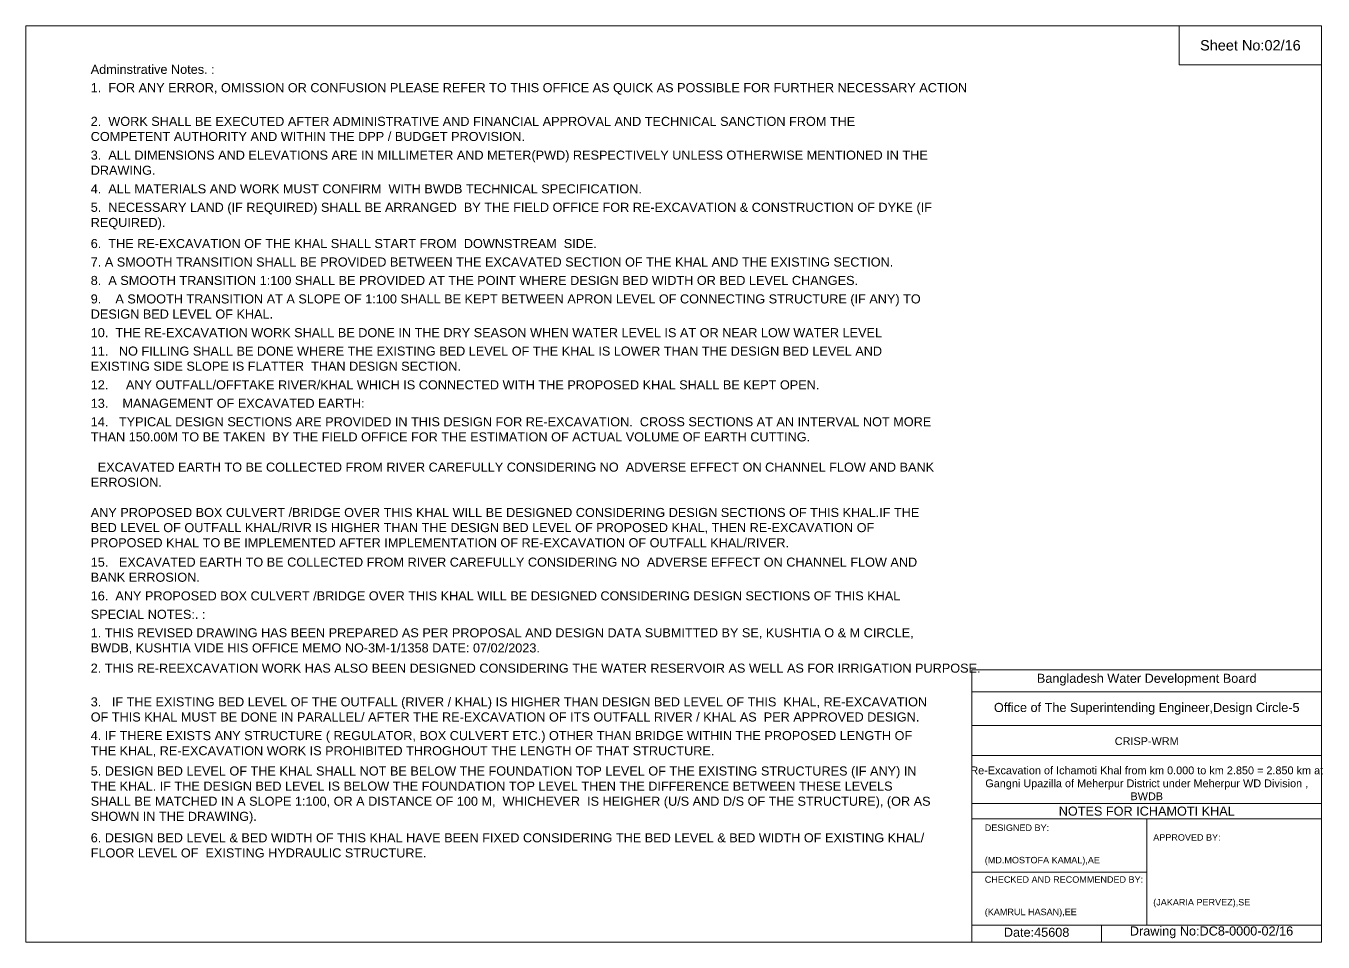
# Model space of a CAD drawing. Header units: inches. Extents: x 91000 to 258009, y -5656 to 703.
# Drawn here: x 110000 to 118009, y -5656 to 0 of the extents above; entities that cross this region are included whole.
import ezdxf

# ---------------------------------------------------------------- set-up
doc = ezdxf.new("R2010")
doc.units = ezdxf.units.IN
doc.header["$LTSCALE"] = 7
doc.header["$MEASUREMENT"] = 0
doc.layers.add('Long Section Labels', color=7, linetype='Continuous', lineweight=9)
doc.styles.get("Standard").update_dxf_attribs({"font": 'arial.ttf'})

msp = doc.modelspace()

# ---------------------------------------------------------------- linework, layer by layer
at = {"layer": 'Long Section Labels'}
for points in [[(110000, 0), (118000, 0), (118000, -5656), (110000, -5656)], [(117120, 0), (118000, 0), (118000, -240), (117120, -240)]]:
    msp.add_lwpolyline(points, close=True, dxfattribs=at)
for points in [[(115840, -5656), (115840, -3976), (118000, -3976)], [(115840, -4112), (118000, -4112)], [(115840, -4320), (118000, -4320)], [(115840, -4504), (118000, -4504)], [(115840, -4800), (118000, -4800)], [(115840, -4896), (118000, -4896)], [(116920, -4896), (116920, -5552)], [(115840, -5224), (116920, -5224)], [(115840, -5552), (118000, -5552)], [(116640, -5552), (116640, -5656)]]:
    msp.add_lwpolyline(points, dxfattribs=at)

# ---------------------------------------------------------------- texts
at = {"layer": 'Long Section Labels', "attachment_point": 5}
for s, insert, char_height in [('Sheet No:02/16', (117560, -120), 64), ('Bangladesh Water Development Board', (116920, -4036), 56), ('Office of The Superintending Engineer,Design Circle-5', (116920, -4216), 56)]:
    msp.add_mtext(s, dxfattribs=dict(at, insert=insert, char_height=char_height))
at = {"layer": 'Long Section Labels'}
for s, insert, char_height, width, attachment_point in [('Adminstrative Notes. :', (110400, -240), 56, 5200, 1), ('1.  FOR ANY ERROR, OMISSION OR CONFUSION PLEASE REFER TO THIS OFFICE AS QUICK AS POSSIBLE FOR FURTHER NECESSARY ACTION', (110400, -352.9), 56, 5200, 1), ('2.  WORK SHALL BE EXECUTED AFTER ADMINISTRATIVE AND FINANCIAL APPROVAL AND TECHNICAL SANCTION FROM THE COMPETENT AUTHORITY AND WITHIN THE DPP / BUDGET PROVISION. ', (110400, -561.2), 56, 5200, 1), ('3.  ALL DIMENSIONS AND ELEVATIONS ARE IN MILLIMETER AND METER(PWD) RESPECTIVELY UNLESS OTHERWISE MENTIONED IN THE DRAWING.', (110400, -769.5), 56, 5200, 1), ('4.  ALL MATERIALS AND WORK MUST CONFIRM  WITH BWDB TECHNICAL SPECIFICATION.', (110400, -977.7), 56, 5200, 1), ('5.  NECESSARY LAND (IF REQUIRED) SHALL BE ARRANGED  BY THE FIELD OFFICE FOR RE-EXCAVATION & CONSTRUCTION OF DYKE (IF REQUIRED).', (110400, -1091.7), 56, 5200, 1), ('6.  THE RE-EXCAVATION OF THE KHAL SHALL START FROM  DOWNSTREAM  SIDE.', (110400, -1315.4), 56, 5200, 1), ('7. A SMOOTH TRANSITION SHALL BE PROVIDED BETWEEN THE EXCAVATED SECTION OF THE KHAL AND THE EXISTING SECTION.', (110400, -1429.4), 56, 5200, 1), ('8.  A SMOOTH TRANSITION 1:100 SHALL BE PROVIDED AT THE POINT WHERE DESIGN BED WIDTH OR BED LEVEL CHANGES.', (110400, -1543.3), 56, 5200, 1), ('9.    A SMOOTH TRANSITION AT A SLOPE OF 1:100 SHALL BE KEPT BETWEEN APRON LEVEL OF CONNECTING STRUCTURE (IF ANY) TO DESIGN BED LEVEL OF KHAL.', (110400, -1657.3), 56, 5200, 1), ('10.  THE RE-EXCAVATION WORK SHALL BE DONE IN THE DRY SEASON WHEN WATER LEVEL IS AT OR NEAR LOW WATER LEVEL', (110400, -1865.6), 56, 5200, 1), ('11.   NO FILLING SHALL BE DONE WHERE THE EXISTING BED LEVEL OF THE KHAL IS LOWER THAN THE DESIGN BED LEVEL AND EXISTING SIDE SLOPE IS FLATTER  THAN DESIGN SECTION.', (110400, -1979.5), 56, 5200, 1), ('12.     ANY OUTFALL/OFFTAKE RIVER/KHAL WHICH IS CONNECTED WITH THE PROPOSED KHAL SHALL BE KEPT OPEN.', (110400, -2187.8), 56, 5200, 1), ('13.    MANAGEMENT OF EXCAVATED EARTH:', (110400, -2301.7), 56, 5200, 1), ('14.   TYPICAL DESIGN SECTIONS ARE PROVIDED IN THIS DESIGN FOR RE-EXCAVATION.  CROSS SECTIONS AT AN INTERVAL NOT MORE THAN 150.00M TO BE TAKEN  BY THE FIELD OFFICE FOR THE ESTIMATION OF ACTUAL VOLUME OF EARTH CUTTING. ^J^J  EXCAVATED EARTH TO BE COLLECTED FROM RIVER CAREFULLY CONSIDERING NO  ADVERSE EFFECT ON CHANNEL FLOW AND BANK ERROSION.^J^JANY PROPOSED BOX CULVERT /BRIDGE OVER THIS KHAL WILL BE DESIGNED CONSIDERING DESIGN SECTIONS OF THIS KHAL.IF THE BED LEVEL OF OUTFALL KHAL/RIVR IS HIGHER THAN THE DESIGN BED LEVEL OF PROPOSED KHAL, THEN RE-EXCAVATION OF PROPOSED KHAL TO BE IMPLEMENTED AFTER IMPLEMENTATION OF RE-EXCAVATION OF OUTFALL KHAL/RIVER.', (110400, -2415.7), 56, 5200, 1), ('15.   EXCAVATED EARTH TO BE COLLECTED FROM RIVER CAREFULLY CONSIDERING NO  ADVERSE EFFECT ON CHANNEL FLOW AND BANK ERROSION.', (110400, -3282.3), 56, 5200, 1), ('16.  ANY PROPOSED BOX CULVERT /BRIDGE OVER THIS KHAL WILL BE DESIGNED CONSIDERING DESIGN SECTIONS OF THIS KHAL', (110400, -3490.6), 56, 5200, 1), ('SPECIAL NOTES:. :', (110400, -3604.5), 56, 5200, 1), ('1. THIS REVISED DRAWING HAS BEEN PREPARED AS PER PROPOSAL AND DESIGN DATA SUBMITTED BY SE, KUSHTIA O & M CIRCLE, BWDB, KUSHTIA VIDE HIS OFFICE MEMO NO-3M-1/1358 DATE: 07/02/2023. ', (110400, -3718.5), 56, 5200, 1), ('2. THIS RE-REEXCAVATION WORK HAS ALSO BEEN DESIGNED CONSIDERING THE WATER RESERVOIR AS WELL AS FOR IRRIGATION PURPOSE.  ', (110400, -3936.9), 56, 5200, 1), ('3.   IF THE EXISTING BED LEVEL OF THE OUTFALL (RIVER / KHAL) IS HIGHER THAN DESIGN BED LEVEL OF THIS  KHAL, RE-EXCAVATION OF THIS KHAL MUST BE DONE IN PARALLEL/ AFTER THE RE-EXCAVATION OF ITS OUTFALL RIVER / KHAL AS  PER APPROVED DESIGN.^J', (110400, -4145.1), 56, 5200, 1), ('4. IF THERE EXISTS ANY STRUCTURE ( REGULATOR, BOX CULVERT ETC.) OTHER THAN BRIDGE WITHIN THE PROPOSED LENGTH OF THE KHAL, RE-EXCAVATION WORK IS PROHIBITED THROGHOUT THE LENGTH OF THAT STRUCTURE.', (110400, -4353.4), 56, 5200, 1), ('CRISP-WRM', (116920, -4416), 48, 2240, 5), ('5. DESIGN BED LEVEL OF THE KHAL SHALL NOT BE BELOW THE FOUNDATION TOP LEVEL OF THE EXISTING STRUCTURES (IF ANY) IN THE KHAL. IF THE DESIGN BED LEVEL IS BELOW THE FOUNDATION TOP LEVEL THEN THE DIFFERENCE BETWEEN THESE LEVELS SHALL BE MATCHED IN A SLOPE 1:100, OR A DISTANCE OF 100 M,  WHICHEVER  IS HEIGHER (U/S AND D/S OF THE STRUCTURE), (OR AS SHOWN IN THE DRAWING).^J', (110400, -4571.8), 56, 5200, 1), ('Re-Excavation of Ichamoti Khal from km 0.000 to km 2.850 = 2.850 km at^JGangni Upazilla of Meherpur District under Meherpur WD Division ,^JBWDB', (116920, -4676), 48, 2160, 5), ('NOTES FOR ICHAMOTI KHAL', (116920, -4848), 56, 2240, 5), ('DESIGNED BY:^J^J^J(MD.MOSTOFA KAMAL),AE', (115920, -5056), 40, 1120, 4), ('6. DESIGN BED LEVEL & BED WIDTH OF THIS KHAL HAVE BEEN FIXED CONSIDERING THE BED LEVEL & BED WIDTH OF EXISTING KHAL/ FLOOR LEVEL OF  EXISTING HYDRAULIC STRUCTURE.^J', (110400, -4984.2), 56, 5200, 1), ('APPROVED BY:^J^J^J^J^J^J(JAKARIA PERVEZ),SE', (116960, -5216), 40, 1120, 4), ('CHECKED AND RECOMMENDED BY:^J^J^J(KAMRUL HASAN),EE', (115920, -5376), 40, 1120, 4), ('Date:45608', (116240, -5596), 56, 1120, 5), ('Drawing No:DC8-0000-02/16', (117320, -5596), 56, 1760, 5)]:
    msp.add_mtext(s, dxfattribs=dict(at, insert=insert, char_height=char_height, width=width, attachment_point=attachment_point))

doc.saveas('drawing.dxf')
